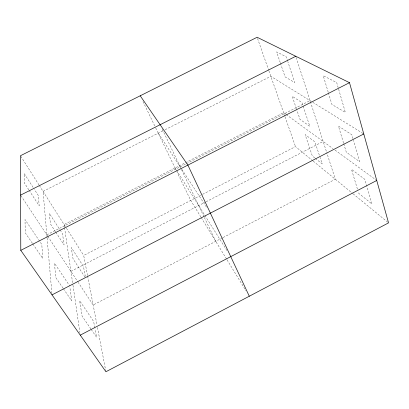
<?xml version="1.0" encoding="UTF-8"?>
<svg xmlns="http://www.w3.org/2000/svg" width="409" height="409" viewBox="0 0 409 409"><rect width="100%" height="100%" fill="white"/><g stroke="black" fill="none" stroke-linecap="round" stroke-linejoin="round"><path stroke-width="0.31" stroke-dasharray="2.04 1.53" d="M222.537 237.808L93.17 304.996L78.226 282.374M223.104 237.517L335.308 179.244L327.22 154.07M87.531 275.518L83.692 255.446L202.061 194.623M202.629 194.331L295.497 146.611L312.701 160.711M70.931 271.331L205.466 202.072M206.034 201.78L323.176 141.478M46.82 234.827L185.865 163.932M186.432 163.646L310.042 100.619M162.808 130.875L43.063 191.381L47.04 237.358M165.083 129.725L270.819 76.294L312.215 101.969M312.757 102.306L363.78 133.947M285.64 114.157L283.58 112.659L64.085 224.536L64.458 227.067M286.152 114.53L332.962 148.605M335.022 150.103L376.74 180.471M314.807 157.981L312.343 155.998L305.114 134.561L314.95 141.933L319.853 156.795M315.298 158.375L322.205 163.932L320.048 157.393M313.192 161.115L352.563 193.385M353.059 193.789L388.55 222.879M32.403 243.304L25.256 232.839L25.015 219.541L41.805 244.475L42.761 258.478L32.761 243.825M63.088 288.238L55.89 277.701L54.417 263.212L69.668 285.865M63.451 288.769L71.728 300.891L69.842 287.118M90.9 328.969L82.076 316.045L79.648 300.692L93.635 321.469L94.868 328.141M91.253 329.49L96.55 337.241L94.98 328.749M20.941 195.645L47.521 235.886M47.868 236.412L77.879 281.847M158.257 133.176L181.586 168.953M181.928 169.484L206.565 207.271M55.542 231.801L50.43 223.922L49.361 213.406L60.527 230.783M55.885 232.327L64.065 244.935L62.557 233.943L60.864 231.31M84.97 277.164L73.027 258.749L71.243 247.46L83.492 266.53L85.312 276.366M28.829 189.863L24.356 182.961L24.182 173.508L34.044 188.866M29.172 190.395L39.157 205.793L38.466 195.753L34.387 189.398M20.787 156.264L39.008 184.996M39.346 185.528L66.115 227.736M66.452 228.268L83.692 255.446M175.062 167.971L176.074 169.587M176.412 170.124L227.036 250.722M200.937 217.123L190.737 200.446L176.985 171.959M201.264 217.665L226.698 259.275M227.031 259.817L245.967 290.799M142.981 101.534L155.481 127.419M155.757 127.997L175.885 169.684M162.317 129.336L181.284 169.106M181.555 169.674L204.091 216.923M204.362 217.491L215.737 241.341M257.542 38.456L268.713 70.292M268.923 70.89L284.838 116.233M285.047 116.831L295.497 146.611M280.242 62.592L276.627 51.882L286.203 56.779L287.593 60.977M280.446 63.19L285.068 76.877L294.725 82.567L287.788 61.575M296.397 108.707L292.205 96.279L301.97 102.572L309.802 126.325L299.991 119.367L296.597 109.3M296.182 57.485L327.026 153.467M328.228 92.24L323.248 75.716L336.709 82.598L345.375 112.403L331.919 104.474L328.412 92.848M343.56 143.099L338.432 126.084L351.868 134.75L353.294 139.653M343.744 143.707L346.305 152.214L359.705 161.719L353.473 140.267M357.43 189.096L351.469 169.321L364.833 179.341L371.996 203.994L358.693 193.293L358.151 191.494M87.649 276.147L96.989 324.956M97.465 327.451L105.819 371.116M64.55 227.701L72.874 284.598M72.966 285.226L79.898 332.614M47.096 237.987L52.02 294.869"/><path stroke-width="0.61" d="M80.266 335.14L376.74 180.471M52.02 294.869L363.78 133.947M20.787 250.344L349.501 82.669L388.55 222.879L105.936 371.74L20.787 250.344L20.45 155.732L257.118 37.26L349.501 82.669M20.588 195.119L295.789 56.268M140.205 95.783L187.895 165.103L249.291 296.234"/></g></svg>
